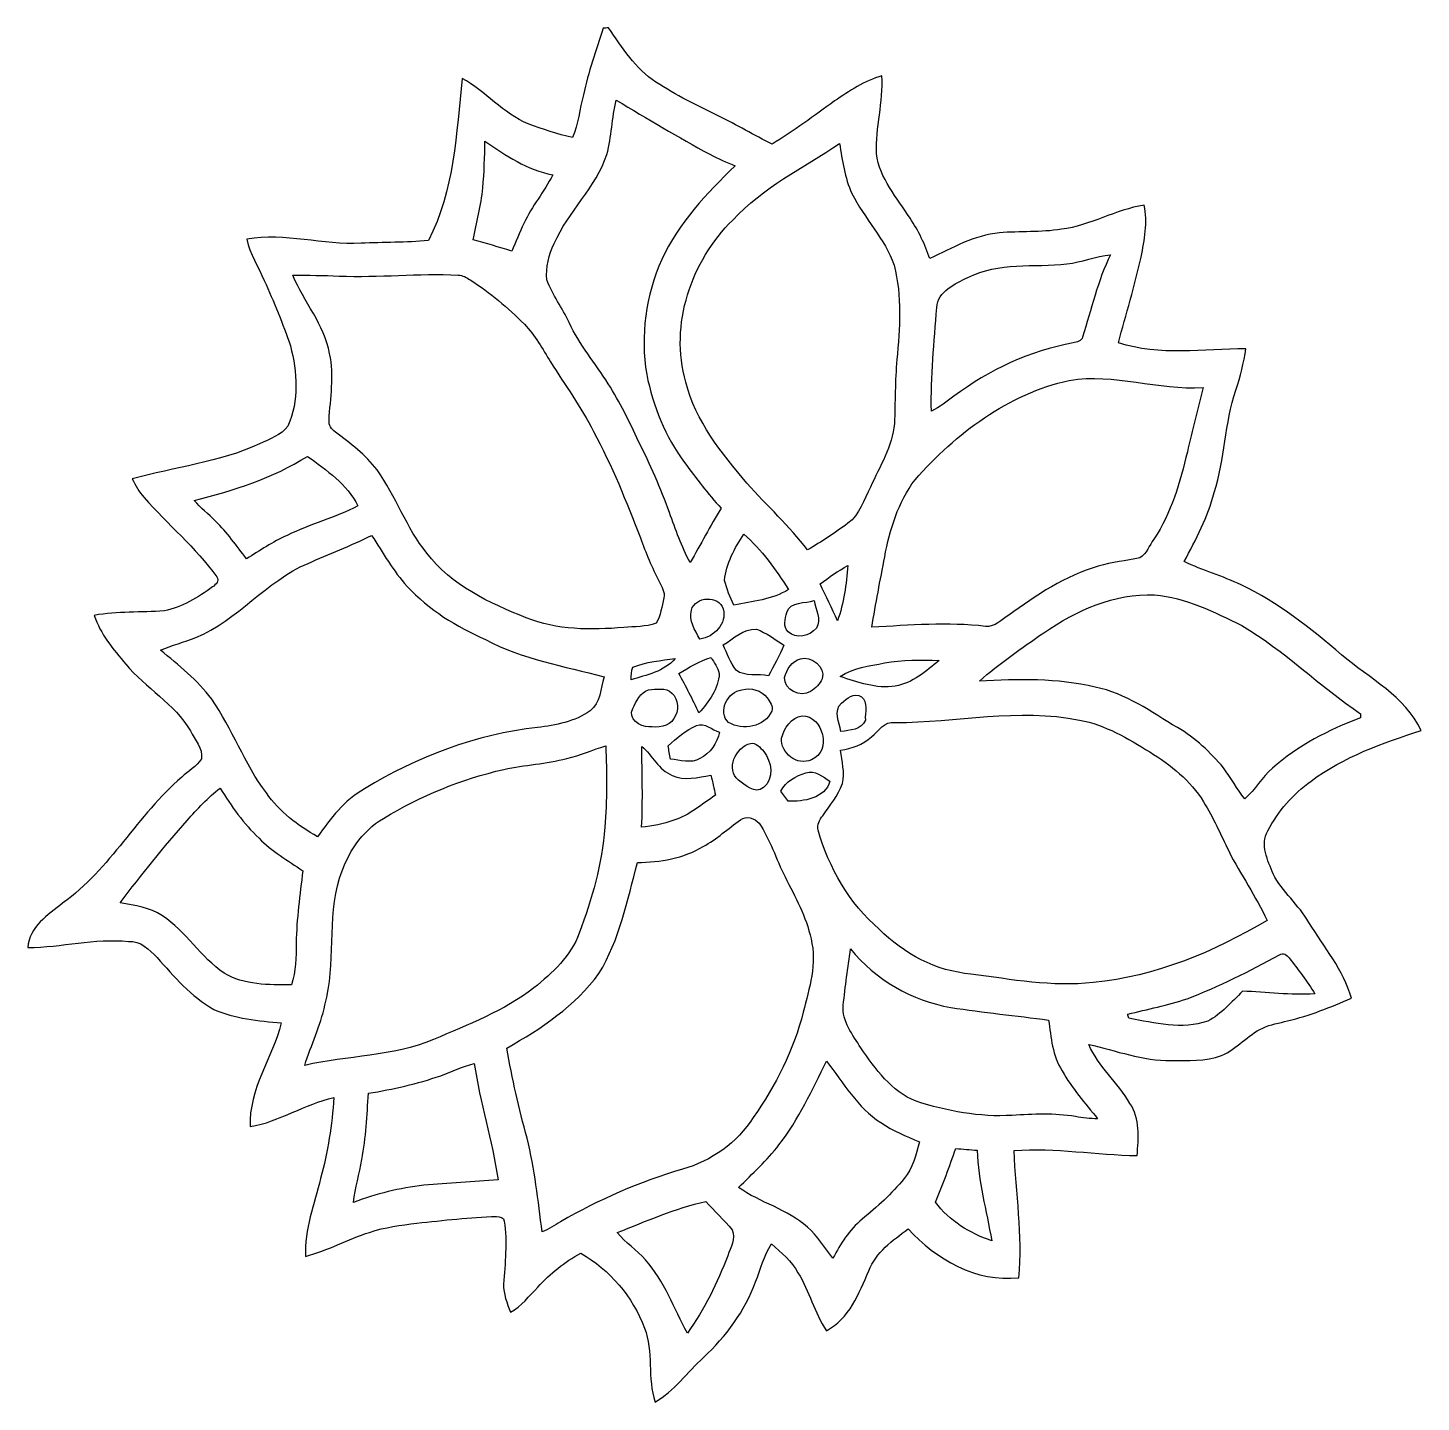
# Model space of a CAD drawing. Header units: centimetres. Extents: x -14.2 to 14.2, y -14.4 to 13.7.
import ezdxf

# ---------------------------------------------------------------- set-up
doc = ezdxf.new("R2010")
doc.units = ezdxf.units.CM
doc.header["$MEASUREMENT"] = 0
doc.layers.add('Layer 1', color=7, linetype='Continuous')

msp = doc.modelspace()

# ---------------------------------------------------------------- linework, layer by layer
at = {"layer": 'Layer 1', "color": 251}
for points, knots in [([(-2.48426, 13.70154), (-2.4578, 13.70365), (-2.40489, 13.70789), (-2.37843, 13.71), (-2.37843, 13.71), (-2.09056, 13.31242), (-1.82809, 12.8711), (-1.40617, 12.59875), (-1.40617, 12.59875), (-0.99801, 12.33417), (-0.56162, 12.11651), (-0.12383, 11.9059), (-0.12383, 11.9059), (0.24659, 11.7281), (0.59655, 11.51149), (0.96802, 11.33616), (0.96802, 11.33616), (1.41146, 11.60321), (1.82492, 11.91507), (2.24402, 12.21775), (2.24402, 12.21775), (2.54776, 12.41637), (2.85503, 12.6365), (3.21169, 12.72822), (3.21169, 12.72822), (3.24626, 12.19447), (3.07693, 11.67412), (3.10056, 11.14108), (3.10056, 11.14108), (3.15842, 10.63202), (3.52707, 10.2362), (3.78707, 9.81851), (3.78707, 9.81851), (3.96099, 9.56451), (4.0894, 9.28299), (4.19312, 8.99372), (4.19312, 8.99372), (4.64608, 9.21738), (5.09905, 9.46856), (5.61128, 9.52077), (5.61128, 9.52077), (6.03285, 9.55781), (6.45901, 9.52571), (6.87846, 9.5952), (6.87846, 9.5952), (7.46972, 9.66646), (7.98583, 9.99666), (8.57321, 10.08768), (8.57321, 10.08768), (8.64059, 9.73384), (8.58167, 9.37401), (8.50653, 9.02688), (8.50653, 9.02688), (8.38129, 8.43597), (8.19714, 7.85989), (8.0451, 7.27569), (8.0451, 7.27569), (8.88894, 6.991), (9.78217, 7.15327), (10.65107, 7.15292), (10.65107, 7.15292), (10.60626, 6.86611), (10.53536, 6.58354), (10.44469, 6.30802), (10.44469, 6.30802), (10.21433, 5.62892), (10.22279, 4.89691), (10.00337, 4.21499), (10.00337, 4.21499), (9.87107, 3.7151), (9.63189, 3.25614), (9.38883, 2.80353), (9.38883, 2.80353), (9.76454, 2.61796), (10.17341, 2.51178), (10.54982, 2.32657), (10.54982, 2.32657), (11.31006, 1.9685), (11.97363, 1.44074), (12.60687, 0.89535), (12.60687, 0.89535), (13.17343, 0.41381), (13.90156, 0.05539), (14.23106, -0.64805), (14.23106, -0.64805), (13.44612, -0.90346), (12.65026, -1.18322), (11.9821, -1.6824), (11.9821, -1.6824), (11.61133, -1.94486), (11.31111, -2.30046), (11.09557, -2.6991), (11.09557, -2.6991), (10.93117, -2.9785), (11.10368, -3.3087), (11.20422, -3.57787), (11.20422, -3.57787), (11.3979, -3.94441), (11.7281, -4.21393), (11.93871, -4.57059), (11.93871, -4.57059), (12.24986, -5.0733), (12.64179, -5.54284), (12.80583, -6.12105), (12.80583, -6.12105), (12.38215, -6.30167), (11.95246, -6.47488), (11.50338, -6.58142), (11.50338, -6.58142), (11.33263, -6.62834), (11.15307, -6.65057), (10.99291, -6.72924), (10.99291, -6.72924), (10.68458, -6.87352), (10.46551, -7.15574), (10.15153, -7.29051), (10.15153, -7.29051), (9.82239, -7.41468), (9.46326, -7.38752), (9.11895, -7.39422), (9.11895, -7.39422), (8.54216, -7.39669), (7.99289, -7.19279), (7.43797, -7.06367), (7.43797, -7.06367), (7.63446, -7.51699), (8.03275, -7.84331), (8.27793, -8.26841), (8.27793, -8.26841), (8.49559, -8.5785), (8.45326, -8.97784), (8.42786, -9.33662), (8.42786, -9.33662), (7.58931, -9.32286), (6.75675, -9.16869), (5.91573, -9.2329), (5.91573, -9.2329), (5.94184, -10.09897), (6.09671, -10.96398), (6.01063, -11.83146), (6.01063, -11.83146), (5.13256, -11.932), (4.32082, -11.45469), (3.74579, -10.83204), (3.74579, -10.83204), (3.43394, -11.06946), (3.08469, -11.31006), (2.94287, -11.69317), (2.94287, -11.69317), (2.74249, -12.1479), (2.5467, -12.67213), (2.0761, -12.91343), (2.0761, -12.91343), (1.82598, -12.54654), (1.73708, -12.10239), (1.49472, -11.73198), (1.49472, -11.73198), (1.36984, -11.48962), (1.15111, -11.31993), (0.95321, -11.14072), (0.95321, -11.14072), (0.79869, -11.37708), (0.7366, -11.65719), (0.62689, -11.91436), (0.62689, -11.91436), (0.4124, -12.51056), (0.02646, -13.03479), (-0.43744, -13.462), (-0.43744, -13.462), (-0.76518, -13.76398), (-1.03117, -14.14886), (-1.42346, -14.37358), (-1.42346, -14.37358), (-1.58997, -13.88181), (-1.44992, -13.34382), (-1.64042, -12.85875), (-1.64042, -12.85875), (-1.88242, -12.21811), (-2.34774, -11.66777), (-2.94464, -11.33052), (-2.94464, -11.33052), (-3.27166, -11.51043), (-3.56729, -11.74503), (-3.81847, -12.02126), (-3.81847, -12.02126), (-3.99697, -12.20117), (-4.15466, -12.41284), (-4.38009, -12.53843), (-4.38009, -12.53843), (-4.44359, -12.35181), (-4.53249, -12.16378), (-4.51873, -11.96234), (-4.51873, -11.96234), (-4.49121, -11.53442), (-4.44218, -11.10192), (-4.50603, -10.67506), (-4.50603, -10.67506), (-4.51556, -10.59921), (-4.59846, -10.58051), (-4.66196, -10.58016), (-4.66196, -10.58016), (-5.20771, -10.59039), (-5.74957, -10.6613), (-6.29214, -10.71527), (-6.29214, -10.71527), (-6.61776, -10.76007), (-6.94831, -10.79606), (-7.26052, -10.90436), (-7.26052, -10.90436), (-7.70714, -11.03877), (-8.11495, -11.27866), (-8.56791, -11.39543), (-8.56791, -11.39543), (-8.58908, -10.84651), (-8.39188, -10.32404), (-8.26029, -9.80052), (-8.26029, -9.80052), (-8.10613, -9.26218), (-8.03204, -8.70514), (-7.98618, -8.14846), (-7.98618, -8.14846), (-8.58132, -8.27617), (-9.09532, -8.64411), (-9.70033, -8.7443), (-9.70033, -8.7443), (-9.73067, -7.98195), (-9.24454, -7.33813), (-9.06286, -6.62376), (-9.06286, -6.62376), (-9.52994, -6.58424), (-10.01113, -6.54015), (-10.44504, -6.34894), (-10.44504, -6.34894), (-10.90613, -6.08718), (-11.25326, -5.67725), (-11.60251, -5.28743), (-11.60251, -5.28743), (-11.76479, -5.13151), (-11.938, -4.93324), (-12.18847, -4.96076), (-12.18847, -4.96076), (-12.87886, -4.88809), (-13.55443, -5.08212), (-14.24234, -5.08353), (-14.24234, -5.08353), (-14.21836, -4.66055), (-13.83101, -4.41466), (-13.53114, -4.17759), (-13.53114, -4.17759), (-12.55889, -3.48156), (-12.00044, -2.37349), (-11.09733, -1.60338), (-11.09733, -1.60338), (-10.96398, -1.47814), (-10.79535, -1.38571), (-10.69446, -1.22943), (-10.69446, -1.22943), (-10.65989, -1.01036), (-10.82957, -0.83679), (-10.92165, -0.65511), (-10.92165, -0.65511), (-11.24514, -0.09843), (-11.83393, 0.2219), (-12.24139, 0.70556), (-12.24139, 0.70556), (-12.49257, 1.01106), (-12.7635, 1.32151), (-12.8845, 1.70462), (-12.8845, 1.70462), (-12.41178, 1.78858), (-11.92989, 1.76248), (-11.45293, 1.79564), (-11.45293, 1.79564), (-11.09063, 1.87184), (-10.76466, 2.06904), (-10.46903, 2.28494), (-10.46903, 2.28494), (-10.40377, 2.33151), (-10.31663, 2.40947), (-10.38331, 2.49273), (-10.38331, 2.49273), (-10.81299, 3.08963), (-11.38449, 3.56306), (-11.86674, 4.1148), (-11.86674, 4.1148), (-11.9694, 4.22593), (-12.04666, 4.35716), (-12.10804, 4.49474), (-12.10804, 4.49474), (-11.24268, 4.73463), (-10.33286, 4.83059), (-9.50913, 5.20665), (-9.50913, 5.20665), (-9.30698, 5.30931), (-9.06639, 5.38304), (-8.92739, 5.57389), (-8.92739, 5.57389), (-8.6995, 6.08612), (-8.73443, 6.67949), (-8.87695, 7.21042), (-8.87695, 7.21042), (-9.02688, 7.66692), (-9.21808, 8.10895), (-9.41035, 8.54886), (-9.41035, 8.54886), (-9.53276, 8.82756), (-9.7095, 9.08756), (-9.76489, 9.3913), (-9.76489, 9.3913), (-8.98384, 9.5317), (-8.21408, 9.26253), (-7.43197, 9.30804), (-7.43197, 9.30804), (-6.97406, 9.32991), (-6.51439, 9.31898), (-6.0579, 9.36519), (-6.0579, 9.36519), (-5.52556, 10.3826), (-5.48605, 11.56017), (-5.36822, 12.67742), (-5.36822, 12.67742), (-4.88809, 12.4139), (-4.53178, 11.95917), (-4.01814, 11.74891), (-4.01814, 11.74891), (-3.72216, 11.63637), (-3.41912, 11.54077), (-3.11115, 11.46739), (-3.11115, 11.46739), (-2.99967, 11.74856), (-2.96086, 12.05159), (-2.8896, 12.34405), (-2.8896, 12.34405), (-2.78906, 12.80654), (-2.62996, 13.25245), (-2.48426, 13.70154), (-2.48426, 13.70154), (-2.48426, 13.70154), (-2.48426, 13.70154), (-2.48426, 13.70154)], [0, 0, 0, 0, 0.01162791, 0.01162791, 0.01162791, 0.01162791, 0.02325581, 0.02325581, 0.02325581, 0.02325581, 0.03488372, 0.03488372, 0.03488372, 0.03488372, 0.04651163, 0.04651163, 0.04651163, 0.04651163, 0.05813953, 0.05813953, 0.05813953, 0.05813953, 0.06976744, 0.06976744, 0.06976744, 0.06976744, 0.08139535, 0.08139535, 0.08139535, 0.08139535, 0.09302326, 0.09302326, 0.09302326, 0.09302326, 0.10465116, 0.10465116, 0.10465116, 0.10465116, 0.11627907, 0.11627907, 0.11627907, 0.11627907, 0.12790698, 0.12790698, 0.12790698, 0.12790698, 0.13953488, 0.13953488, 0.13953488, 0.13953488, 0.15116279, 0.15116279, 0.15116279, 0.15116279, 0.1627907, 0.1627907, 0.1627907, 0.1627907, 0.1744186, 0.1744186, 0.1744186, 0.1744186, 0.18604651, 0.18604651, 0.18604651, 0.18604651, 0.19767442, 0.19767442, 0.19767442, 0.19767442, 0.20930233, 0.20930233, 0.20930233, 0.20930233, 0.22093023, 0.22093023, 0.22093023, 0.22093023, 0.23255814, 0.23255814, 0.23255814, 0.23255814, 0.24418605, 0.24418605, 0.24418605, 0.24418605, 0.25581395, 0.25581395, 0.25581395, 0.25581395, 0.26744186, 0.26744186, 0.26744186, 0.26744186, 0.27906977, 0.27906977, 0.27906977, 0.27906977, 0.29069767, 0.29069767, 0.29069767, 0.29069767, 0.30232558, 0.30232558, 0.30232558, 0.30232558, 0.31395349, 0.31395349, 0.31395349, 0.31395349, 0.3255814, 0.3255814, 0.3255814, 0.3255814, 0.3372093, 0.3372093, 0.3372093, 0.3372093, 0.34883721, 0.34883721, 0.34883721, 0.34883721, 0.36046512, 0.36046512, 0.36046512, 0.36046512, 0.37209302, 0.37209302, 0.37209302, 0.37209302, 0.38372093, 0.38372093, 0.38372093, 0.38372093, 0.39534884, 0.39534884, 0.39534884, 0.39534884, 0.40697674, 0.40697674, 0.40697674, 0.40697674, 0.41860465, 0.41860465, 0.41860465, 0.41860465, 0.43023256, 0.43023256, 0.43023256, 0.43023256, 0.44186047, 0.44186047, 0.44186047, 0.44186047, 0.45348837, 0.45348837, 0.45348837, 0.45348837, 0.46511628, 0.46511628, 0.46511628, 0.46511628, 0.47674419, 0.47674419, 0.47674419, 0.47674419, 0.48837209, 0.48837209, 0.48837209, 0.48837209, 0.5, 0.5, 0.5, 0.5, 0.51162791, 0.51162791, 0.51162791, 0.51162791, 0.52325581, 0.52325581, 0.52325581, 0.52325581, 0.53488372, 0.53488372, 0.53488372, 0.53488372, 0.54651163, 0.54651163, 0.54651163, 0.54651163, 0.55813953, 0.55813953, 0.55813953, 0.55813953, 0.56976744, 0.56976744, 0.56976744, 0.56976744, 0.58139535, 0.58139535, 0.58139535, 0.58139535, 0.59302326, 0.59302326, 0.59302326, 0.59302326, 0.60465116, 0.60465116, 0.60465116, 0.60465116, 0.61627907, 0.61627907, 0.61627907, 0.61627907, 0.62790698, 0.62790698, 0.62790698, 0.62790698, 0.63953488, 0.63953488, 0.63953488, 0.63953488, 0.65116279, 0.65116279, 0.65116279, 0.65116279, 0.6627907, 0.6627907, 0.6627907, 0.6627907, 0.6744186, 0.6744186, 0.6744186, 0.6744186, 0.68604651, 0.68604651, 0.68604651, 0.68604651, 0.69767442, 0.69767442, 0.69767442, 0.69767442, 0.70930233, 0.70930233, 0.70930233, 0.70930233, 0.72093023, 0.72093023, 0.72093023, 0.72093023, 0.73255814, 0.73255814, 0.73255814, 0.73255814, 0.74418605, 0.74418605, 0.74418605, 0.74418605, 0.75581395, 0.75581395, 0.75581395, 0.75581395, 0.76744186, 0.76744186, 0.76744186, 0.76744186, 0.77906977, 0.77906977, 0.77906977, 0.77906977, 0.79069767, 0.79069767, 0.79069767, 0.79069767, 0.80232558, 0.80232558, 0.80232558, 0.80232558, 0.81395349, 0.81395349, 0.81395349, 0.81395349, 0.8255814, 0.8255814, 0.8255814, 0.8255814, 0.8372093, 0.8372093, 0.8372093, 0.8372093, 0.84883721, 0.84883721, 0.84883721, 0.84883721, 0.86046512, 0.86046512, 0.86046512, 0.86046512, 0.87209302, 0.87209302, 0.87209302, 0.87209302, 0.88372093, 0.88372093, 0.88372093, 0.88372093, 0.89534884, 0.89534884, 0.89534884, 0.89534884, 0.90697674, 0.90697674, 0.90697674, 0.90697674, 0.91860465, 0.91860465, 0.91860465, 0.91860465, 0.93023256, 0.93023256, 0.93023256, 0.93023256, 0.94186047, 0.94186047, 0.94186047, 0.94186047, 0.95348837, 0.95348837, 0.95348837, 0.95348837, 0.96511628, 0.96511628, 0.96511628, 0.96511628, 0.97674419, 0.97674419, 0.97674419, 0.97674419, 1, 1, 1, 1]), ([(-2.2165, 12.23186), (-2.31352, 11.86921), (-2.30752, 11.4868), (-2.40947, 11.12555), (-2.40947, 11.12555), (-2.62925, 10.44081), (-3.20569, 9.95786), (-3.48368, 9.30275), (-3.48368, 9.30275), (-3.60045, 9.07486), (-3.65725, 8.81944), (-3.63573, 8.56262), (-3.63573, 8.56262), (-3.5246, 8.25077), (-3.31752, 7.98583), (-3.17853, 7.68632), (-3.17853, 7.68632), (-2.97286, 7.23371), (-2.64407, 6.85624), (-2.38301, 6.43714), (-2.38301, 6.43714), (-2.14101, 6.06249), (-1.94804, 5.65926), (-1.76001, 5.25568), (-1.76001, 5.25568), (-1.52224, 4.78473), (-1.30775, 4.30107), (-1.13171, 3.80365), (-1.13171, 3.80365), (-1.00365, 3.45899), (-0.883, 3.10974), (-0.70944, 2.78448), (-0.70944, 2.78448), (-0.48895, 3.14889), (-0.30268, 3.53342), (-0.07479, 3.89396), (-0.07479, 3.89396), (-0.34325, 4.18747), (-0.58561, 4.50391), (-0.82021, 4.82494), (-0.82021, 4.82494), (-1.21497, 5.35376), (-1.46544, 5.98135), (-1.59561, 6.62552), (-1.59561, 6.62552), (-1.73179, 7.41786), (-1.61078, 8.24477), (-1.28834, 8.97855), (-1.28834, 8.97855), (-0.94227, 9.72326), (-0.3683, 10.32686), (0.21414, 10.89307), (0.21414, 10.89307), (0.03775, 10.96328), (-0.13794, 11.03665), (-0.30515, 11.12732), (-0.30515, 11.12732), (-0.9525, 11.47762), (-1.58433, 11.85545), (-2.2165, 12.23186), (-2.2165, 12.23186), (-2.2165, 12.23186), (-2.2165, 12.23186), (-2.2165, 12.23186)], [0, 0, 0, 0, 0.05882353, 0.05882353, 0.05882353, 0.05882353, 0.11764706, 0.11764706, 0.11764706, 0.11764706, 0.17647059, 0.17647059, 0.17647059, 0.17647059, 0.23529412, 0.23529412, 0.23529412, 0.23529412, 0.29411765, 0.29411765, 0.29411765, 0.29411765, 0.35294118, 0.35294118, 0.35294118, 0.35294118, 0.41176471, 0.41176471, 0.41176471, 0.41176471, 0.47058824, 0.47058824, 0.47058824, 0.47058824, 0.52941176, 0.52941176, 0.52941176, 0.52941176, 0.58823529, 0.58823529, 0.58823529, 0.58823529, 0.64705882, 0.64705882, 0.64705882, 0.64705882, 0.70588235, 0.70588235, 0.70588235, 0.70588235, 0.76470588, 0.76470588, 0.76470588, 0.76470588, 0.82352941, 0.82352941, 0.82352941, 0.82352941, 0.88235294, 0.88235294, 0.88235294, 0.88235294, 1, 1, 1, 1]), ([(-4.90044, 11.39719), (-4.90396, 11.07757), (-4.91984, 10.75866), (-4.94312, 10.44011), (-4.94312, 10.44011), (-4.97628, 10.07921), (-5.07894, 9.73067), (-5.14244, 9.37507), (-5.14244, 9.37507), (-4.87715, 9.30839), (-4.61469, 9.23078), (-4.35434, 9.14717), (-4.35434, 9.14717), (-4.26861, 9.33591), (-4.1977, 9.53064), (-4.10386, 9.7155), (-4.10386, 9.7155), (-3.93806, 10.06228), (-3.69394, 10.36355), (-3.51719, 10.70363), (-3.51719, 10.70363), (-4.03366, 10.80982), (-4.47993, 11.09416), (-4.90044, 11.39719), (-4.90044, 11.39719), (-4.90044, 11.39719), (-4.90044, 11.39719), (-4.90044, 11.39719)], [0, 0, 0, 0, 0.125, 0.125, 0.125, 0.125, 0.25, 0.25, 0.25, 0.25, 0.375, 0.375, 0.375, 0.375, 0.5, 0.5, 0.5, 0.5, 0.625, 0.625, 0.625, 0.625, 0.75, 0.75, 0.75, 0.75, 1, 1, 1, 1]), ([(0.16439, 9.78359), (-0.68756, 8.94151), (-1.13136, 7.64575), (-0.79728, 6.47136), (-0.79728, 6.47136), (-0.59972, 5.67302), (-0.06597, 5.01968), (0.45332, 4.40372), (0.45332, 4.40372), (0.86254, 3.94617), (1.31868, 3.5306), (1.69192, 3.04165), (1.69192, 3.04165), (1.97661, 3.20816), (2.25037, 3.39266), (2.51777, 3.58563), (2.51777, 3.58563), (2.76225, 3.76626), (2.84304, 4.06788), (2.97603, 4.32576), (2.97603, 4.32576), (3.16653, 4.74874), (3.42653, 5.15479), (3.46675, 5.62786), (3.46675, 5.62786), (3.4858, 6.06213), (3.47592, 6.49746), (3.51861, 6.93032), (3.51861, 6.93032), (3.57293, 7.57167), (3.62973, 8.23031), (3.45863, 8.85931), (3.45863, 8.85931), (3.27448, 9.40364), (2.8508, 9.81639), (2.59856, 10.3251), (2.59856, 10.3251), (2.45039, 10.64754), (2.40101, 11.00067), (2.34632, 11.34745), (2.34632, 11.34745), (1.60408, 10.85039), (0.77752, 10.44998), (0.16439, 9.78359), (0.16439, 9.78359), (0.16439, 9.78359), (0.16439, 9.78359), (0.16439, 9.78359)], [0, 0, 0, 0, 0.07692308, 0.07692308, 0.07692308, 0.07692308, 0.15384615, 0.15384615, 0.15384615, 0.15384615, 0.23076923, 0.23076923, 0.23076923, 0.23076923, 0.30769231, 0.30769231, 0.30769231, 0.30769231, 0.38461538, 0.38461538, 0.38461538, 0.38461538, 0.46153846, 0.46153846, 0.46153846, 0.46153846, 0.53846154, 0.53846154, 0.53846154, 0.53846154, 0.61538462, 0.61538462, 0.61538462, 0.61538462, 0.69230769, 0.69230769, 0.69230769, 0.69230769, 0.76923077, 0.76923077, 0.76923077, 0.76923077, 0.84615385, 0.84615385, 0.84615385, 0.84615385, 1, 1, 1, 1]), ([(6.99135, 8.88718), (6.31754, 8.81204), (5.59647, 8.92986), (4.97029, 8.6106), (4.97029, 8.6106), (4.70464, 8.48395), (4.3561, 8.32591), (4.33282, 7.99394), (4.33282, 7.99394), (4.27637, 7.2898), (4.20793, 6.58424), (4.22275, 5.87692), (4.22275, 5.87692), (4.39032, 5.95559), (4.53461, 6.07272), (4.68348, 6.18137), (4.68348, 6.18137), (5.39856, 6.72394), (6.23711, 7.11024), (7.12117, 7.27322), (7.12117, 7.27322), (7.19314, 7.29227), (7.29121, 7.30638), (7.31202, 7.39246), (7.31202, 7.39246), (7.493, 7.95655), (7.61859, 8.54216), (7.88458, 9.07521), (7.88458, 9.07521), (7.58155, 9.03922), (7.29509, 8.92069), (6.99135, 8.88718), (6.99135, 8.88718), (6.99135, 8.88718), (6.99135, 8.88718), (6.99135, 8.88718)], [0, 0, 0, 0, 0.1, 0.1, 0.1, 0.1, 0.2, 0.2, 0.2, 0.2, 0.3, 0.3, 0.3, 0.3, 0.4, 0.4, 0.4, 0.4, 0.5, 0.5, 0.5, 0.5, 0.6, 0.6, 0.6, 0.6, 0.7, 0.7, 0.7, 0.7, 0.8, 0.8, 0.8, 0.8, 1, 1, 1, 1]), ([(-8.82756, 8.65646), (-8.60213, 8.11001), (-8.18339, 7.64822), (-8.07755, 7.05344), (-8.07755, 7.05344), (-7.97207, 6.60506), (-8.06344, 6.14327), (-8.08708, 5.69066), (-8.08708, 5.69066), (-8.09943, 5.59118), (-8.03416, 5.50651), (-7.95831, 5.45042), (-7.95831, 5.45042), (-7.65281, 5.21864), (-7.33637, 4.98757), (-7.10671, 4.67536), (-7.10671, 4.67536), (-6.71689, 4.14055), (-6.51087, 3.49215), (-6.09071, 2.97709), (-6.09071, 2.97709), (-5.58835, 2.31951), (-4.81118, 1.95509), (-4.06153, 1.65523), (-4.06153, 1.65523), (-3.43076, 1.39665), (-2.73156, 1.40547), (-2.0634, 1.45486), (-2.0634, 1.45486), (-1.84503, 1.48026), (-1.61184, 1.46403), (-1.403, 1.5434), (-1.403, 1.5434), (-1.30669, 1.69827), (-1.28905, 1.88842), (-1.24319, 2.06093), (-1.24319, 2.06093), (-1.21708, 2.18193), (-1.29011, 2.29235), (-1.33879, 2.39713), (-1.33879, 2.39713), (-1.4919, 2.68217), (-1.61219, 2.98274), (-1.72438, 3.28577), (-1.72438, 3.28577), (-2.00801, 4.02661), (-2.30505, 4.76462), (-2.68358, 5.46312), (-2.68358, 5.46312), (-2.9337, 5.96124), (-3.26743, 6.41032), (-3.55953, 6.8834), (-3.55953, 6.8834), (-3.72392, 7.14869), (-3.87385, 7.42844), (-4.09434, 7.65316), (-4.09434, 7.65316), (-4.42983, 7.99289), (-4.79884, 8.30086), (-5.20065, 8.55909), (-5.20065, 8.55909), (-5.27544, 8.60848), (-5.35728, 8.65505), (-5.44901, 8.65893), (-5.44901, 8.65893), (-6.26075, 8.70091), (-7.07178, 8.60354), (-7.88353, 8.63776), (-7.88353, 8.63776), (-8.1982, 8.65152), (-8.51288, 8.65787), (-8.82756, 8.65646), (-8.82756, 8.65646), (-8.82756, 8.65646), (-8.82756, 8.65646), (-8.82756, 8.65646)], [0, 0, 0, 0, 0.05, 0.05, 0.05, 0.05, 0.1, 0.1, 0.1, 0.1, 0.15, 0.15, 0.15, 0.15, 0.2, 0.2, 0.2, 0.2, 0.25, 0.25, 0.25, 0.25, 0.3, 0.3, 0.3, 0.3, 0.35, 0.35, 0.35, 0.35, 0.4, 0.4, 0.4, 0.4, 0.45, 0.45, 0.45, 0.45, 0.5, 0.5, 0.5, 0.5, 0.55, 0.55, 0.55, 0.55, 0.6, 0.6, 0.6, 0.6, 0.65, 0.65, 0.65, 0.65, 0.7, 0.7, 0.7, 0.7, 0.75, 0.75, 0.75, 0.75, 0.8, 0.8, 0.8, 0.8, 0.85, 0.85, 0.85, 0.85, 0.9, 0.9, 0.9, 0.9, 1, 1, 1, 1]), ([(7.04109, 6.50699), (5.78802, 6.23076), (4.72475, 5.41972), (3.88761, 4.47604), (3.88761, 4.47604), (3.5433, 4.01743), (3.37114, 3.45793), (3.26778, 2.90019), (3.26778, 2.90019), (3.17782, 2.42111), (3.08116, 1.94275), (3.00637, 1.46085), (3.00637, 1.46085), (3.78037, 1.5046), (4.55718, 1.56916), (5.33118, 1.4792), (5.33118, 1.4792), (5.51886, 1.45979), (5.65573, 1.62172), (5.80531, 1.70639), (5.80531, 1.70639), (6.36446, 2.12125), (6.95889, 2.51178), (7.63411, 2.70757), (7.63411, 2.70757), (7.91034, 2.79576), (8.20244, 2.81376), (8.48289, 2.8829), (8.48289, 2.8829), (8.62471, 2.96298), (8.67551, 3.13831), (8.77006, 3.26108), (8.77006, 3.26108), (9.12671, 3.79836), (9.30981, 4.42524), (9.45303, 5.04825), (9.45303, 5.04825), (9.55569, 5.48675), (9.67705, 5.92067), (9.77371, 6.36058), (9.77371, 6.36058), (8.85472, 6.30132), (7.95867, 6.65868), (7.04109, 6.50699), (7.04109, 6.50699), (7.04109, 6.50699), (7.04109, 6.50699), (7.04109, 6.50699)], [0, 0, 0, 0, 0.07692308, 0.07692308, 0.07692308, 0.07692308, 0.15384615, 0.15384615, 0.15384615, 0.15384615, 0.23076923, 0.23076923, 0.23076923, 0.23076923, 0.30769231, 0.30769231, 0.30769231, 0.30769231, 0.38461538, 0.38461538, 0.38461538, 0.38461538, 0.46153846, 0.46153846, 0.46153846, 0.46153846, 0.53846154, 0.53846154, 0.53846154, 0.53846154, 0.61538462, 0.61538462, 0.61538462, 0.61538462, 0.69230769, 0.69230769, 0.69230769, 0.69230769, 0.76923077, 0.76923077, 0.76923077, 0.76923077, 0.84615385, 0.84615385, 0.84615385, 0.84615385, 1, 1, 1, 1]), ([(-10.84051, 4.05377), (-10.71139, 3.89855), (-10.55088, 3.77437), (-10.40941, 3.63114), (-10.40941, 3.63114), (-10.16917, 3.39901), (-9.97797, 3.12279), (-9.77336, 2.86032), (-9.77336, 2.86032), (-9.50136, 3.02613), (-9.23749, 3.20781), (-8.94609, 3.33869), (-8.94609, 3.33869), (-8.47654, 3.56905), (-7.96396, 3.69958), (-7.50006, 3.94123), (-7.50006, 3.94123), (-7.71666, 4.38468), (-8.13823, 4.67219), (-8.5277, 4.95371), (-8.5277, 4.95371), (-9.23431, 4.50991), (-10.03582, 4.25309), (-10.84051, 4.05377), (-10.84051, 4.05377), (-10.84051, 4.05377), (-10.84051, 4.05377), (-10.84051, 4.05377)], [0, 0, 0, 0, 0.125, 0.125, 0.125, 0.125, 0.25, 0.25, 0.25, 0.25, 0.375, 0.375, 0.375, 0.375, 0.5, 0.5, 0.5, 0.5, 0.625, 0.625, 0.625, 0.625, 0.75, 0.75, 0.75, 0.75, 1, 1, 1, 1]), ([(-8.51711, 2.76507), (-9.37436, 2.40594), (-9.95186, 1.60655), (-10.81052, 1.24954), (-10.81052, 1.24954), (-11.049, 1.15711), (-11.29594, 1.08973), (-11.53336, 0.99448), (-11.53336, 0.99448), (-11.16118, 0.68721), (-10.77595, 0.38312), (-10.48561, -0.00706), (-10.48561, -0.00706), (-10.0644, -0.61736), (-9.81463, -1.32962), (-9.36837, -1.9244), (-9.36837, -1.9244), (-9.10131, -2.30505), (-8.72349, -2.59503), (-8.32026, -2.81869), (-8.32026, -2.81869), (-8.05744, -2.44475), (-7.7724, -2.06728), (-7.36424, -1.8415), (-7.36424, -1.8415), (-6.29073, -1.18357), (-5.08176, -0.72778), (-3.82729, -0.58526), (-3.82729, -0.58526), (-3.45228, -0.54363), (-3.06458, -0.46849), (-2.75131, -0.24518), (-2.75131, -0.24518), (-2.53365, -0.09031), (-2.53788, 0.21272), (-2.46803, 0.44662), (-2.46803, 0.44662), (-3.28295, 0.66993), (-4.13561, 0.80927), (-4.88915, 1.21003), (-4.88915, 1.21003), (-5.48111, 1.47073), (-6.04802, 1.81645), (-6.48864, 2.29517), (-6.48864, 2.29517), (-6.77968, 2.60738), (-6.98077, 2.98803), (-7.21819, 3.33939), (-7.21819, 3.33939), (-7.64046, 3.1242), (-8.08496, 2.95804), (-8.51711, 2.76507), (-8.51711, 2.76507), (-8.51711, 2.76507), (-8.51711, 2.76507), (-8.51711, 2.76507)], [0, 0, 0, 0, 0.06666667, 0.06666667, 0.06666667, 0.06666667, 0.13333333, 0.13333333, 0.13333333, 0.13333333, 0.2, 0.2, 0.2, 0.2, 0.26666667, 0.26666667, 0.26666667, 0.26666667, 0.33333333, 0.33333333, 0.33333333, 0.33333333, 0.4, 0.4, 0.4, 0.4, 0.46666667, 0.46666667, 0.46666667, 0.46666667, 0.53333333, 0.53333333, 0.53333333, 0.53333333, 0.6, 0.6, 0.6, 0.6, 0.66666667, 0.66666667, 0.66666667, 0.66666667, 0.73333333, 0.73333333, 0.73333333, 0.73333333, 0.8, 0.8, 0.8, 0.8, 0.86666667, 0.86666667, 0.86666667, 0.86666667, 1, 1, 1, 1]), ([(0.38841, 3.36444), (0.20249, 3.07834), (0.02646, 2.76366), (-0.00423, 2.41759), (-0.00423, 2.41759), (0.03669, 2.24261), (0.10936, 2.07574), (0.18521, 1.91276), (0.18521, 1.91276), (0.5648, 1.98649), (0.96802, 2.02812), (1.30563, 2.23061), (1.30563, 2.23061), (1.03928, 2.63701), (0.75882, 3.04553), (0.38841, 3.36444), (0.38841, 3.36444), (0.38841, 3.36444), (0.38841, 3.36444), (0.38841, 3.36444)], [0, 0, 0, 0, 0.16666667, 0.16666667, 0.16666667, 0.16666667, 0.33333333, 0.33333333, 0.33333333, 0.33333333, 0.5, 0.5, 0.5, 0.5, 0.66666667, 0.66666667, 0.66666667, 0.66666667, 1, 1, 1, 1]), ([(1.94663, 2.34562), (2.07292, 2.09832), (2.19004, 1.84679), (2.30293, 1.59314), (2.30293, 1.59314), (2.43981, 1.95474), (2.47897, 2.34174), (2.51636, 2.72344), (2.51636, 2.72344), (2.31563, 2.61408), (2.12972, 2.48109), (1.94663, 2.34562), (1.94663, 2.34562), (1.94663, 2.34562), (1.94663, 2.34562), (1.94663, 2.34562)], [0, 0, 0, 0, 0.2, 0.2, 0.2, 0.2, 0.4, 0.4, 0.4, 0.4, 0.6, 0.6, 0.6, 0.6, 1, 1, 1, 1]), ([(-0.68263, 1.81222), (-0.73554, 1.59597), (-0.61278, 1.39912), (-0.50765, 1.22026), (-0.50765, 1.22026), (-0.2219, 1.25518), (0.04833, 1.53635), (-0.03387, 1.83515), (-0.03387, 1.83515), (-0.12171, 2.12478), (-0.60325, 2.09409), (-0.68263, 1.81222), (-0.68263, 1.81222), (-0.68263, 1.81222), (-0.68263, 1.81222), (-0.68263, 1.81222)], [0, 0, 0, 0, 0.2, 0.2, 0.2, 0.2, 0.4, 0.4, 0.4, 0.4, 0.6, 0.6, 0.6, 0.6, 1, 1, 1, 1]), ([(1.26788, 1.76177), (1.23014, 1.63513), (1.18674, 1.46826), (1.29469, 1.3656), (1.29469, 1.3656), (1.45627, 1.21603), (1.74166, 1.28023), (1.87184, 1.44392), (1.87184, 1.44392), (1.97908, 1.62066), (1.85632, 1.82492), (1.82774, 2.00836), (1.82774, 2.00836), (1.64747, 1.94733), (1.33809, 1.9939), (1.26788, 1.76177), (1.26788, 1.76177), (1.26788, 1.76177), (1.26788, 1.76177), (1.26788, 1.76177)], [0, 0, 0, 0, 0.16666667, 0.16666667, 0.16666667, 0.16666667, 0.33333333, 0.33333333, 0.33333333, 0.33333333, 0.5, 0.5, 0.5, 0.5, 0.66666667, 0.66666667, 0.66666667, 0.66666667, 1, 1, 1, 1]), ([(6.51792, 1.34902), (6.0706, 1.03329), (5.61093, 0.72637), (5.20277, 0.36019), (5.20277, 0.36019), (5.99369, 0.40217), (6.79485, 0.42686), (7.57061, 0.23424), (7.57061, 0.23424), (8.19926, 0.12277), (8.71326, -0.27905), (9.25371, -0.58879), (9.25371, -0.58879), (9.61707, -0.79975), (9.92434, -1.09255), (10.19281, -1.41323), (10.19281, -1.41323), (10.34944, -1.61466), (10.46304, -1.84714), (10.62743, -2.04294), (10.62743, -2.04294), (10.84016, -1.85879), (10.97739, -1.60373), (11.19223, -1.42028), (11.19223, -1.42028), (11.71399, -0.95673), (12.34299, -0.63183), (12.99422, -0.38982), (12.99422, -0.38982), (12.99422, -0.36936), (12.99457, -0.32879), (12.99492, -0.30868), (12.99492, -0.30868), (12.15849, 0.25859), (11.43741, 0.98108), (10.56569, 1.49754), (10.56569, 1.49754), (10.0016, 1.77694), (9.41952, 2.0641), (8.78276, 2.12161), (8.78276, 2.12161), (7.95831, 2.16253), (7.18502, 1.79917), (6.51792, 1.34902), (6.51792, 1.34902), (6.51792, 1.34902), (6.51792, 1.34902), (6.51792, 1.34902)], [0, 0, 0, 0, 0.07692308, 0.07692308, 0.07692308, 0.07692308, 0.15384615, 0.15384615, 0.15384615, 0.15384615, 0.23076923, 0.23076923, 0.23076923, 0.23076923, 0.30769231, 0.30769231, 0.30769231, 0.30769231, 0.38461538, 0.38461538, 0.38461538, 0.38461538, 0.46153846, 0.46153846, 0.46153846, 0.46153846, 0.53846154, 0.53846154, 0.53846154, 0.53846154, 0.61538462, 0.61538462, 0.61538462, 0.61538462, 0.69230769, 0.69230769, 0.69230769, 0.69230769, 0.76923077, 0.76923077, 0.76923077, 0.76923077, 0.84615385, 0.84615385, 0.84615385, 0.84615385, 1, 1, 1, 1]), ([(-0.0314, 1.10031), (0.04551, 0.92287), (0.11783, 0.73942), (0.23107, 0.58208), (0.23107, 0.58208), (0.41628, 0.44521), (0.68121, 0.5147), (0.89676, 0.46778), (0.89676, 0.46778), (1.00259, 0.67592), (1.12077, 0.87842), (1.20615, 1.09643), (1.20615, 1.09643), (1.02482, 1.21426), (0.85161, 1.34973), (0.64558, 1.42169), (0.64558, 1.42169), (0.37712, 1.43545), (0.17992, 1.22943), (-0.0314, 1.10031), (-0.0314, 1.10031), (-0.0314, 1.10031), (-0.0314, 1.10031), (-0.0314, 1.10031)], [0, 0, 0, 0, 0.14285714, 0.14285714, 0.14285714, 0.14285714, 0.28571429, 0.28571429, 0.28571429, 0.28571429, 0.42857143, 0.42857143, 0.42857143, 0.42857143, 0.57142857, 0.57142857, 0.57142857, 0.57142857, 0.71428571, 0.71428571, 0.71428571, 0.71428571, 1, 1, 1, 1]), ([(1.54975, 0.8128), (1.37372, 0.77788), (1.2633, 0.59972), (1.22096, 0.43639), (1.22096, 0.43639), (1.20862, 0.18662), (1.55011, 0.00847), (1.75436, 0.14958), (1.75436, 0.14958), (1.85244, 0.21343), (1.94769, 0.29704), (1.9872, 0.41063), (1.9872, 0.41063), (2.0701, 0.64876), (1.76107, 0.88653), (1.54975, 0.8128), (1.54975, 0.8128), (1.54975, 0.8128), (1.54975, 0.8128), (1.54975, 0.8128)], [0, 0, 0, 0, 0.16666667, 0.16666667, 0.16666667, 0.16666667, 0.33333333, 0.33333333, 0.33333333, 0.33333333, 0.5, 0.5, 0.5, 0.5, 0.66666667, 0.66666667, 0.66666667, 0.66666667, 1, 1, 1, 1]), ([(-1.88207, 0.64347), (-1.9117, 0.56198), (-1.91064, 0.47378), (-1.91453, 0.38806), (-1.91453, 0.38806), (-1.59738, 0.48507), (-1.23754, 0.55809), (-1.01212, 0.82091), (-1.01212, 0.82091), (-1.30598, 0.7874), (-1.60443, 0.75071), (-1.88207, 0.64347), (-1.88207, 0.64347), (-1.88207, 0.64347), (-1.88207, 0.64347), (-1.88207, 0.64347)], [0, 0, 0, 0, 0.2, 0.2, 0.2, 0.2, 0.4, 0.4, 0.4, 0.4, 0.6, 0.6, 0.6, 0.6, 1, 1, 1, 1]), ([(-0.93663, 0.51611), (-0.79022, 0.25329), (-0.65934, -0.01764), (-0.5274, -0.28787), (-0.5274, -0.28787), (-0.31962, -0.06562), (-0.13229, 0.20355), (-0.11148, 0.51682), (-0.11148, 0.51682), (-0.14429, 0.63606), (-0.2219, 0.73695), (-0.27728, 0.84631), (-0.27728, 0.84631), (-0.51329, 0.77188), (-0.72708, 0.64488), (-0.93663, 0.51611), (-0.93663, 0.51611), (-0.93663, 0.51611), (-0.93663, 0.51611), (-0.93663, 0.51611)], [0, 0, 0, 0, 0.16666667, 0.16666667, 0.16666667, 0.16666667, 0.33333333, 0.33333333, 0.33333333, 0.33333333, 0.5, 0.5, 0.5, 0.5, 0.66666667, 0.66666667, 0.66666667, 0.66666667, 1, 1, 1, 1]), ([(3.26178, 0.73096), (2.9531, 0.67239), (2.62326, 0.63183), (2.3555, 0.45332), (2.3555, 0.45332), (2.71886, 0.33726), (3.09704, 0.19756), (3.48544, 0.25682), (3.48544, 0.25682), (3.83646, 0.31962), (4.11445, 0.56586), (4.38185, 0.78352), (4.38185, 0.78352), (4.00791, 0.79692), (3.63114, 0.79728), (3.26178, 0.73096), (3.26178, 0.73096), (3.26178, 0.73096), (3.26178, 0.73096), (3.26178, 0.73096)], [0, 0, 0, 0, 0.16666667, 0.16666667, 0.16666667, 0.16666667, 0.33333333, 0.33333333, 0.33333333, 0.33333333, 0.5, 0.5, 0.5, 0.5, 0.66666667, 0.66666667, 0.66666667, 0.66666667, 1, 1, 1, 1]), ([(-1.5561, 0.18098), (-1.73143, 0.13794), (-1.80587, -0.05644), (-1.88207, -0.20003), (-1.88207, -0.20003), (-1.97979, -0.39829), (-1.73637, -0.58349), (-1.55187, -0.57079), (-1.55187, -0.57079), (-1.37619, -0.58843), (-1.13912, -0.58103), (-1.03999, -0.40605), (-1.03999, -0.40605), (-0.92886, -0.25365), (-0.94721, -0.01376), (-1.08197, 0.11712), (-1.08197, 0.11712), (-1.20685, 0.23848), (-1.40194, 0.19297), (-1.5561, 0.18098), (-1.5561, 0.18098), (-1.5561, 0.18098), (-1.5561, 0.18098), (-1.5561, 0.18098)], [0, 0, 0, 0, 0.14285714, 0.14285714, 0.14285714, 0.14285714, 0.28571429, 0.28571429, 0.28571429, 0.28571429, 0.42857143, 0.42857143, 0.42857143, 0.42857143, 0.57142857, 0.57142857, 0.57142857, 0.57142857, 0.71428571, 0.71428571, 0.71428571, 0.71428571, 1, 1, 1, 1]), ([(0.34996, 0.17956), (0.0568, 0.15487), (-0.15593, -0.2727), (0.07902, -0.48507), (0.07902, -0.48507), (0.36477, -0.65828), (0.81562, -0.5775), (0.95991, -0.25329), (0.95991, -0.25329), (0.99095, -0.15311), (0.92498, -0.05609), (0.86642, 0.0194), (0.86642, 0.0194), (0.74683, 0.17321), (0.53799, 0.23777), (0.34996, 0.17956), (0.34996, 0.17956), (0.34996, 0.17956), (0.34996, 0.17956), (0.34996, 0.17956)], [0, 0, 0, 0, 0.16666667, 0.16666667, 0.16666667, 0.16666667, 0.33333333, 0.33333333, 0.33333333, 0.33333333, 0.5, 0.5, 0.5, 0.5, 0.66666667, 0.66666667, 0.66666667, 0.66666667, 1, 1, 1, 1]), ([(2.38301, -0.09102), (2.21932, -0.24941), (2.34068, -0.48119), (2.37384, -0.66957), (2.37384, -0.66957), (2.55341, -0.64382), (2.79471, -0.63959), (2.87302, -0.43674), (2.87302, -0.43674), (2.86314, -0.28646), (2.93053, -0.06844), (2.79224, 0.04163), (2.79224, 0.04163), (2.64513, 0.13053), (2.48849, 0.006), (2.38301, -0.09102), (2.38301, -0.09102), (2.38301, -0.09102), (2.38301, -0.09102), (2.38301, -0.09102)], [0, 0, 0, 0, 0.16666667, 0.16666667, 0.16666667, 0.16666667, 0.33333333, 0.33333333, 0.33333333, 0.33333333, 0.5, 0.5, 0.5, 0.5, 0.66666667, 0.66666667, 0.66666667, 0.66666667, 1, 1, 1, 1]), ([(3.47521, -0.48613), (3.2572, -0.44979), (3.14925, -0.66499), (2.99755, -0.7747), (2.99755, -0.7747), (2.82646, -0.94156), (2.59574, -1.0093), (2.36749, -1.05057), (2.36749, -1.05057), (2.38407, -1.27706), (2.46733, -1.50883), (2.40383, -1.7339), (2.40383, -1.7339), (2.31846, -1.97944), (2.14806, -2.17981), (2.00096, -2.38972), (2.00096, -2.38972), (1.94522, -2.47579), (1.87537, -2.57528), (1.90747, -2.68358), (1.90747, -2.68358), (2.12866, -3.4544), (2.54106, -4.18641), (3.15771, -4.70923), (3.15771, -4.70923), (3.65654, -5.20947), (4.31976, -5.57071), (5.03167, -5.62469), (5.03167, -5.62469), (5.85823, -5.73758), (6.69396, -5.89245), (7.53075, -5.80002), (7.53075, -5.80002), (8.79792, -5.67514), (9.99772, -5.1749), (11.08357, -4.52826), (11.08357, -4.52826), (10.85497, -4.03719), (10.54312, -3.59198), (10.29829, -3.10974), (10.29829, -3.10974), (10.13777, -2.77001), (9.98114, -2.42641), (9.78323, -2.10644), (9.78323, -2.10644), (9.52253, -1.66864), (9.10907, -1.35431), (8.68539, -1.0862), (8.68539, -1.0862), (8.23701, -0.81315), (7.77699, -0.53058), (7.2517, -0.43639), (7.2517, -0.43639), (5.99969, -0.17921), (4.73428, -0.48613), (3.47521, -0.48613), (3.47521, -0.48613), (3.47521, -0.48613), (3.47521, -0.48613), (3.47521, -0.48613)], [0, 0, 0, 0, 0.0625, 0.0625, 0.0625, 0.0625, 0.125, 0.125, 0.125, 0.125, 0.1875, 0.1875, 0.1875, 0.1875, 0.25, 0.25, 0.25, 0.25, 0.3125, 0.3125, 0.3125, 0.3125, 0.375, 0.375, 0.375, 0.375, 0.4375, 0.4375, 0.4375, 0.4375, 0.5, 0.5, 0.5, 0.5, 0.5625, 0.5625, 0.5625, 0.5625, 0.625, 0.625, 0.625, 0.625, 0.6875, 0.6875, 0.6875, 0.6875, 0.75, 0.75, 0.75, 0.75, 0.8125, 0.8125, 0.8125, 0.8125, 0.875, 0.875, 0.875, 0.875, 1, 1, 1, 1]), ([(-0.5782, -0.54857), (-0.79869, -0.6417), (-0.98319, -0.80151), (-1.15746, -0.96238), (-1.15746, -0.96238), (-1.14229, -1.05339), (-1.12713, -1.14441), (-1.1116, -1.23578), (-1.1116, -1.23578), (-0.91722, -1.24636), (-0.69074, -1.33491), (-0.50976, -1.21991), (-0.50976, -1.21991), (-0.29528, -1.12183), (-0.15663, -0.9077), (-0.10866, -0.68121), (-0.10866, -0.68121), (-0.25929, -0.63853), (-0.41099, -0.47696), (-0.5782, -0.54857), (-0.5782, -0.54857), (-0.5782, -0.54857), (-0.5782, -0.54857), (-0.5782, -0.54857)], [0, 0, 0, 0, 0.14285714, 0.14285714, 0.14285714, 0.14285714, 0.28571429, 0.28571429, 0.28571429, 0.28571429, 0.42857143, 0.42857143, 0.42857143, 0.42857143, 0.57142857, 0.57142857, 0.57142857, 0.57142857, 0.71428571, 0.71428571, 0.71428571, 0.71428571, 1, 1, 1, 1]), ([(1.58186, -0.34678), (1.35855, -0.38135), (1.2132, -0.60043), (1.15958, -0.80574), (1.15958, -0.80574), (1.13453, -1.10913), (1.48167, -1.38289), (1.7713, -1.2446), (1.7713, -1.2446), (2.19393, -1.08268), (2.00978, -0.34255), (1.58186, -0.34678), (1.58186, -0.34678), (1.58186, -0.34678), (1.58186, -0.34678), (1.58186, -0.34678)], [0, 0, 0, 0, 0.2, 0.2, 0.2, 0.2, 0.4, 0.4, 0.4, 0.4, 0.6, 0.6, 0.6, 0.6, 1, 1, 1, 1]), ([(-3.22756, -1.21849), (-3.64808, -1.33668), (-4.08869, -1.34549), (-4.51344, -1.44392), (-4.51344, -1.44392), (-5.38057, -1.63865), (-6.21348, -1.98261), (-6.97159, -2.44581), (-6.97159, -2.44581), (-7.42738, -2.70193), (-7.71737, -3.17465), (-7.87118, -3.66289), (-7.87118, -3.66289), (-8.12871, -4.50815), (-7.94209, -5.40914), (-8.17139, -6.26004), (-8.17139, -6.26004), (-8.26135, -6.68584), (-8.45432, -7.07778), (-8.58344, -7.49124), (-8.58344, -7.49124), (-7.70961, -7.29156), (-6.78744, -7.31273), (-5.9496, -6.96277), (-5.9496, -6.96277), (-5.2451, -6.65621), (-4.51273, -6.38246), (-3.89925, -5.90762), (-3.89925, -5.90762), (-3.52108, -5.60246), (-3.14643, -5.25709), (-2.97286, -4.79037), (-2.97286, -4.79037), (-2.7178, -4.09293), (-2.5019, -3.37114), (-2.45392, -2.62678), (-2.45392, -2.62678), (-2.40418, -2.07433), (-2.40912, -1.51836), (-2.43205, -0.96485), (-2.43205, -0.96485), (-2.70122, -1.03752), (-2.95522, -1.15746), (-3.22756, -1.21849), (-3.22756, -1.21849), (-3.22756, -1.21849), (-3.22756, -1.21849), (-3.22756, -1.21849)], [0, 0, 0, 0, 0.07692308, 0.07692308, 0.07692308, 0.07692308, 0.15384615, 0.15384615, 0.15384615, 0.15384615, 0.23076923, 0.23076923, 0.23076923, 0.23076923, 0.30769231, 0.30769231, 0.30769231, 0.30769231, 0.38461538, 0.38461538, 0.38461538, 0.38461538, 0.46153846, 0.46153846, 0.46153846, 0.46153846, 0.53846154, 0.53846154, 0.53846154, 0.53846154, 0.61538462, 0.61538462, 0.61538462, 0.61538462, 0.69230769, 0.69230769, 0.69230769, 0.69230769, 0.76923077, 0.76923077, 0.76923077, 0.76923077, 0.84615385, 0.84615385, 0.84615385, 0.84615385, 1, 1, 1, 1]), ([(-1.69333, -0.97226), (-1.69474, -1.52365), (-1.66864, -2.07504), (-1.70039, -2.62608), (-1.70039, -2.62608), (-1.47814, -2.59644), (-1.25271, -2.56505), (-1.04211, -2.4825), (-1.04211, -2.4825), (-0.72143, -2.38196), (-0.46673, -2.15194), (-0.18909, -1.97273), (-0.18909, -1.97273), (-0.21872, -1.8355), (-0.24941, -1.69898), (-0.28646, -1.56422), (-0.28646, -1.56422), (-0.54434, -1.60408), (-0.82621, -1.68839), (-1.07456, -1.56598), (-1.07456, -1.56598), (-1.35149, -1.45062), (-1.47779, -1.16064), (-1.69333, -0.97226), (-1.69333, -0.97226), (-1.69333, -0.97226), (-1.69333, -0.97226), (-1.69333, -0.97226)], [0, 0, 0, 0, 0.125, 0.125, 0.125, 0.125, 0.25, 0.25, 0.25, 0.25, 0.375, 0.375, 0.375, 0.375, 0.5, 0.5, 0.5, 0.5, 0.625, 0.625, 0.625, 0.625, 0.75, 0.75, 0.75, 0.75, 1, 1, 1, 1]), ([(0.52282, -0.91158), (0.22507, -0.98778), (0.00988, -1.44251), (0.2794, -1.66194), (0.2794, -1.66194), (0.4131, -1.76142), (0.61983, -1.95545), (0.79163, -1.81575), (0.79163, -1.81575), (1.01741, -1.63583), (0.95779, -1.27917), (0.79516, -1.07527), (0.79516, -1.07527), (0.72355, -1.00224), (0.63606, -0.88935), (0.52282, -0.91158), (0.52282, -0.91158), (0.52282, -0.91158), (0.52282, -0.91158), (0.52282, -0.91158)], [0, 0, 0, 0, 0.16666667, 0.16666667, 0.16666667, 0.16666667, 0.33333333, 0.33333333, 0.33333333, 0.33333333, 0.5, 0.5, 0.5, 0.5, 0.66666667, 0.66666667, 0.66666667, 0.66666667, 1, 1, 1, 1]), ([(1.65559, -1.51518), (1.45274, -1.57268), (1.2446, -1.69192), (1.14688, -1.88736), (1.14688, -1.88736), (1.18392, -1.93922), (1.2573, -2.04329), (1.29399, -2.09515), (1.29399, -2.09515), (1.61078, -2.10291), (2.04505, -2.04117), (2.15018, -1.68204), (2.15018, -1.68204), (1.99637, -1.60161), (1.84997, -1.43757), (1.65559, -1.51518), (1.65559, -1.51518), (1.65559, -1.51518), (1.65559, -1.51518), (1.65559, -1.51518)], [0, 0, 0, 0, 0.16666667, 0.16666667, 0.16666667, 0.16666667, 0.33333333, 0.33333333, 0.33333333, 0.33333333, 0.5, 0.5, 0.5, 0.5, 0.66666667, 0.66666667, 0.66666667, 0.66666667, 1, 1, 1, 1]), ([(-10.98938, -2.48638), (-11.46281, -3.03177), (-11.92213, -3.59057), (-12.35287, -4.17054), (-12.35287, -4.17054), (-12.05794, -4.23051), (-11.7475, -4.2612), (-11.49209, -4.43724), (-11.49209, -4.43724), (-11.00843, -4.75509), (-10.70998, -5.28214), (-10.23197, -5.60776), (-10.23197, -5.60776), (-9.81957, -5.85682), (-9.31686, -5.84518), (-8.85225, -5.8487), (-8.85225, -5.8487), (-8.76864, -5.57142), (-8.76053, -5.27861), (-8.75771, -4.9911), (-8.75771, -4.9911), (-8.75206, -4.49651), (-8.6808, -4.00579), (-8.62401, -3.51508), (-8.62401, -3.51508), (-8.92881, -3.30341), (-9.25654, -3.1175), (-9.5183, -2.8508), (-9.5183, -2.8508), (-9.83368, -2.5527), (-10.08451, -2.19534), (-10.31134, -1.82739), (-10.31134, -1.82739), (-10.56534, -2.01577), (-10.77278, -2.25778), (-10.98938, -2.48638), (-10.98938, -2.48638), (-10.98938, -2.48638), (-10.98938, -2.48638), (-10.98938, -2.48638)], [0, 0, 0, 0, 0.09090909, 0.09090909, 0.09090909, 0.09090909, 0.18181818, 0.18181818, 0.18181818, 0.18181818, 0.27272727, 0.27272727, 0.27272727, 0.27272727, 0.36363636, 0.36363636, 0.36363636, 0.36363636, 0.45454545, 0.45454545, 0.45454545, 0.45454545, 0.54545455, 0.54545455, 0.54545455, 0.54545455, 0.63636364, 0.63636364, 0.63636364, 0.63636364, 0.72727273, 0.72727273, 0.72727273, 0.72727273, 0.81818182, 0.81818182, 0.81818182, 0.81818182, 1, 1, 1, 1]), ([(0.32209, -2.47156), (0.06844, -2.65359), (-0.16475, -2.86632), (-0.43886, -3.01907), (-0.43886, -3.01907), (-0.84173, -3.26284), (-1.32151, -3.33798), (-1.78576, -3.34751), (-1.78576, -3.34751), (-1.99073, -4.11903), (-2.14877, -4.92443), (-2.57104, -5.61516), (-2.57104, -5.61516), (-3.05541, -6.27627), (-3.74968, -6.74158), (-4.45594, -7.13775), (-4.45594, -7.13775), (-4.34622, -7.75758), (-4.20829, -8.37142), (-4.04142, -8.97855), (-4.04142, -8.97855), (-3.88091, -9.60755), (-3.82023, -10.25454), (-3.73098, -10.89554), (-3.73098, -10.89554), (-3.59904, -10.8391), (-3.47909, -10.75972), (-3.35598, -10.68705), (-3.35598, -10.68705), (-2.57069, -10.23408), (-1.73426, -9.86966), (-0.86431, -9.61284), (-0.86431, -9.61284), (-0.27658, -9.44845), (0.25718, -9.07486), (0.58349, -8.55592), (0.58349, -8.55592), (1.03787, -7.90046), (1.40758, -7.17867), (1.60479, -6.40292), (1.60479, -6.40292), (1.72755, -5.9182), (1.88842, -5.40844), (1.76213, -4.90714), (1.76213, -4.90714), (1.66829, -4.45417), (1.43722, -4.04813), (1.2319, -3.6389), (1.2319, -3.6389), (1.0481, -3.27625), (0.93098, -2.88008), (0.70062, -2.54212), (0.70062, -2.54212), (0.61066, -2.44193), (0.4385, -2.38301), (0.32209, -2.47156), (0.32209, -2.47156), (0.32209, -2.47156), (0.32209, -2.47156), (0.32209, -2.47156)], [0, 0, 0, 0, 0.0625, 0.0625, 0.0625, 0.0625, 0.125, 0.125, 0.125, 0.125, 0.1875, 0.1875, 0.1875, 0.1875, 0.25, 0.25, 0.25, 0.25, 0.3125, 0.3125, 0.3125, 0.3125, 0.375, 0.375, 0.375, 0.375, 0.4375, 0.4375, 0.4375, 0.4375, 0.5, 0.5, 0.5, 0.5, 0.5625, 0.5625, 0.5625, 0.5625, 0.625, 0.625, 0.625, 0.625, 0.6875, 0.6875, 0.6875, 0.6875, 0.75, 0.75, 0.75, 0.75, 0.8125, 0.8125, 0.8125, 0.8125, 0.875, 0.875, 0.875, 0.875, 1, 1, 1, 1]), ([(2.56893, -5.11351), (2.5206, -5.49698), (2.45639, -5.87869), (2.42252, -6.26392), (2.42252, -6.26392), (2.39007, -6.59694), (2.6162, -6.86858), (2.78095, -7.13317), (2.78095, -7.13317), (3.07375, -7.56285), (3.40783, -8.02675), (3.90984, -8.22537), (3.90984, -8.22537), (4.54237, -8.42504), (5.20771, -8.55662), (5.8741, -8.51288), (5.8741, -8.51288), (6.30343, -8.49277), (6.73806, -8.46173), (7.16421, -8.53863), (7.16421, -8.53863), (7.3152, -8.56439), (7.46689, -8.57991), (7.62035, -8.58555), (7.62035, -8.58555), (7.37023, -8.26417), (7.09083, -7.9629), (6.89645, -7.60271), (6.89645, -7.60271), (6.69255, -7.29686), (6.67032, -6.92009), (6.61741, -6.56766), (6.61741, -6.56766), (5.95207, -6.477), (5.28391, -6.40962), (4.61998, -6.30908), (4.61998, -6.30908), (3.82341, -6.17185), (3.08081, -5.73969), (2.56893, -5.11351), (2.56893, -5.11351), (2.56893, -5.11351), (2.56893, -5.11351), (2.56893, -5.11351)], [0, 0, 0, 0, 0.08333333, 0.08333333, 0.08333333, 0.08333333, 0.16666667, 0.16666667, 0.16666667, 0.16666667, 0.25, 0.25, 0.25, 0.25, 0.33333333, 0.33333333, 0.33333333, 0.33333333, 0.41666667, 0.41666667, 0.41666667, 0.41666667, 0.5, 0.5, 0.5, 0.5, 0.58333333, 0.58333333, 0.58333333, 0.58333333, 0.66666667, 0.66666667, 0.66666667, 0.66666667, 0.75, 0.75, 0.75, 0.75, 0.83333333, 0.83333333, 0.83333333, 0.83333333, 1, 1, 1, 1]), ([(11.33687, -5.23381), (10.72586, -5.56966), (10.09756, -5.87657), (9.4488, -6.13198), (9.4488, -6.13198), (9.05122, -6.26216), (8.63953, -6.34365), (8.23419, -6.4456), (8.23419, -6.4456), (8.23983, -6.46571), (8.25112, -6.50593), (8.25676, -6.52639), (8.25676, -6.52639), (8.78522, -6.63011), (9.34191, -6.76875), (9.87037, -6.58848), (9.87037, -6.58848), (10.14836, -6.44243), (10.35791, -6.19548), (10.57839, -5.97782), (10.57839, -5.97782), (11.07193, -5.99158), (11.56335, -6.06354), (12.0583, -6.03144), (12.0583, -6.03144), (11.89955, -5.77427), (11.71963, -5.5305), (11.53195, -5.29449), (11.53195, -5.29449), (11.48574, -5.23522), (11.40813, -5.1816), (11.33687, -5.23381), (11.33687, -5.23381), (11.33687, -5.23381), (11.33687, -5.23381), (11.33687, -5.23381)], [0, 0, 0, 0, 0.1, 0.1, 0.1, 0.1, 0.2, 0.2, 0.2, 0.2, 0.3, 0.3, 0.3, 0.3, 0.4, 0.4, 0.4, 0.4, 0.5, 0.5, 0.5, 0.5, 0.6, 0.6, 0.6, 0.6, 0.7, 0.7, 0.7, 0.7, 0.8, 0.8, 0.8, 0.8, 1, 1, 1, 1]), ([(-5.80602, -7.7022), (-6.28403, -7.87153), (-6.78109, -7.97842), (-7.28028, -8.06274), (-7.28028, -8.06274), (-7.3152, -8.51429), (-7.32825, -8.96902), (-7.4168, -9.41458), (-7.4168, -9.41458), (-7.46054, -9.7088), (-7.56038, -9.99349), (-7.58649, -10.29088), (-7.58649, -10.29088), (-7.12541, -10.1152), (-6.64316, -9.99807), (-6.1528, -9.94128), (-6.1528, -9.94128), (-5.64621, -9.9), (-5.13786, -9.87707), (-4.63162, -9.82804), (-4.63162, -9.82804), (-4.7565, -9.0297), (-4.9971, -8.25429), (-5.12198, -7.45525), (-5.12198, -7.45525), (-5.35905, -7.51099), (-5.57459, -7.62847), (-5.80602, -7.7022), (-5.80602, -7.7022), (-5.80602, -7.7022), (-5.80602, -7.7022), (-5.80602, -7.7022)], [0, 0, 0, 0, 0.11111111, 0.11111111, 0.11111111, 0.11111111, 0.22222222, 0.22222222, 0.22222222, 0.22222222, 0.33333333, 0.33333333, 0.33333333, 0.33333333, 0.44444444, 0.44444444, 0.44444444, 0.44444444, 0.55555556, 0.55555556, 0.55555556, 0.55555556, 0.66666667, 0.66666667, 0.66666667, 0.66666667, 0.77777778, 0.77777778, 0.77777778, 0.77777778, 1, 1, 1, 1]), ([(2.07927, -7.40481), (1.79211, -7.9943), (1.50636, -8.59155), (1.10808, -9.11648), (1.10808, -9.11648), (0.86113, -9.43292), (0.56515, -9.70562), (0.28152, -9.9882), (0.28152, -9.9882), (0.72566, -10.30217), (1.28235, -10.42741), (1.68875, -10.79853), (1.68875, -10.79853), (1.90077, -10.97597), (2.04047, -11.21763), (2.21156, -11.43106), (2.21156, -11.43106), (2.36784, -11.13861), (2.54388, -10.84897), (2.80564, -10.63766), (2.80564, -10.63766), (3.11362, -10.38437), (3.41207, -10.1159), (3.66466, -9.80652), (3.66466, -9.80652), (3.83999, -9.59062), (3.91372, -9.31616), (3.98039, -9.05193), (3.98039, -9.05193), (3.70911, -8.94009), (3.43217, -8.8332), (3.19123, -8.66246), (3.19123, -8.66246), (2.71074, -8.35307), (2.41935, -7.84613), (2.07927, -7.40481), (2.07927, -7.40481), (2.07927, -7.40481), (2.07927, -7.40481), (2.07927, -7.40481)], [0, 0, 0, 0, 0.09090909, 0.09090909, 0.09090909, 0.09090909, 0.18181818, 0.18181818, 0.18181818, 0.18181818, 0.27272727, 0.27272727, 0.27272727, 0.27272727, 0.36363636, 0.36363636, 0.36363636, 0.36363636, 0.45454545, 0.45454545, 0.45454545, 0.45454545, 0.54545455, 0.54545455, 0.54545455, 0.54545455, 0.63636364, 0.63636364, 0.63636364, 0.63636364, 0.72727273, 0.72727273, 0.72727273, 0.72727273, 0.81818182, 0.81818182, 0.81818182, 0.81818182, 1, 1, 1, 1]), ([(4.72052, -9.19057), (4.58929, -9.55816), (4.46299, -9.92858), (4.3053, -10.28629), (4.3053, -10.28629), (4.58929, -10.66941), (5.00803, -10.92412), (5.455, -11.0744), (5.455, -11.0744), (5.35093, -10.45951), (5.1756, -9.85449), (5.15655, -9.22726), (5.15655, -9.22726), (5.01086, -9.21385), (4.86586, -9.2008), (4.72052, -9.19057), (4.72052, -9.19057), (4.72052, -9.19057), (4.72052, -9.19057), (4.72052, -9.19057)], [0, 0, 0, 0, 0.16666667, 0.16666667, 0.16666667, 0.16666667, 0.33333333, 0.33333333, 0.33333333, 0.33333333, 0.5, 0.5, 0.5, 0.5, 0.66666667, 0.66666667, 0.66666667, 0.66666667, 1, 1, 1, 1]), ([(-2.19639, -10.90859), (-2.02777, -11.11638), (-1.79811, -11.26349), (-1.62313, -11.46634), (-1.62313, -11.46634), (-1.22731, -11.89708), (-1.04704, -12.46329), (-0.76306, -12.96317), (-0.76306, -12.96317), (-0.41381, -12.47916), (-0.15205, -11.938), (0.06174, -11.38273), (0.06174, -11.38273), (0.11395, -11.21234), (0.23848, -11.03489), (0.14923, -10.85568), (0.14923, -10.85568), (-0.00988, -10.64472), (-0.2159, -10.47397), (-0.38594, -10.27218), (-0.38594, -10.27218), (-1.01177, -10.414), (-1.60196, -10.67329), (-2.19639, -10.90859)], [0, 0, 0, 0, 0.14285714, 0.14285714, 0.14285714, 0.14285714, 0.28571429, 0.28571429, 0.28571429, 0.28571429, 0.42857143, 0.42857143, 0.42857143, 0.42857143, 0.57142857, 0.57142857, 0.57142857, 0.57142857, 0.71428571, 0.71428571, 0.71428571, 0.71428571, 1, 1, 1, 1])]:
    msp.add_open_spline(points, degree=3, knots=knots, dxfattribs=at)

doc.saveas('drawing.dxf')
